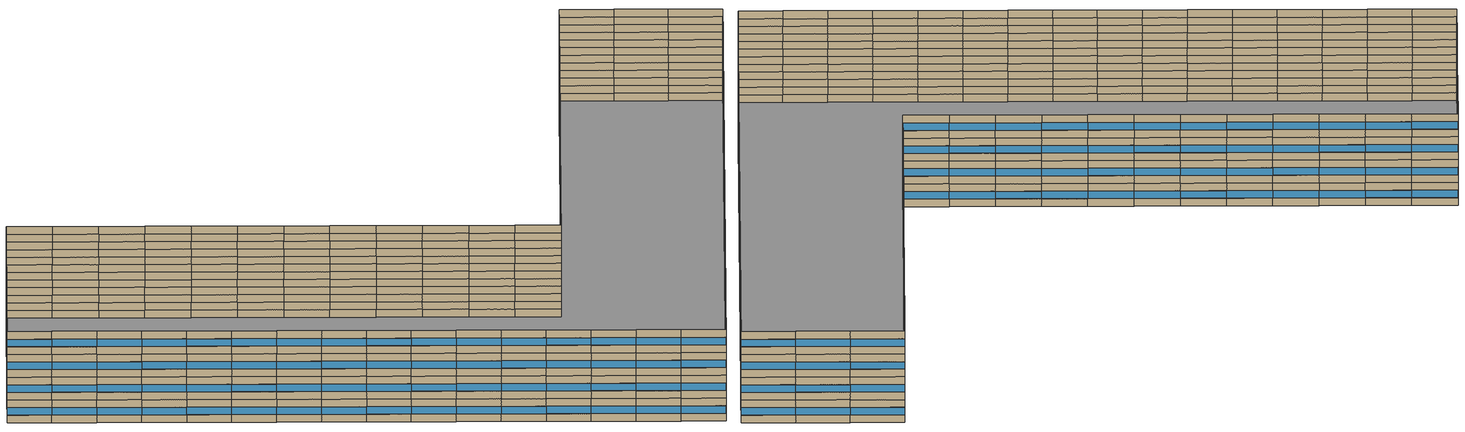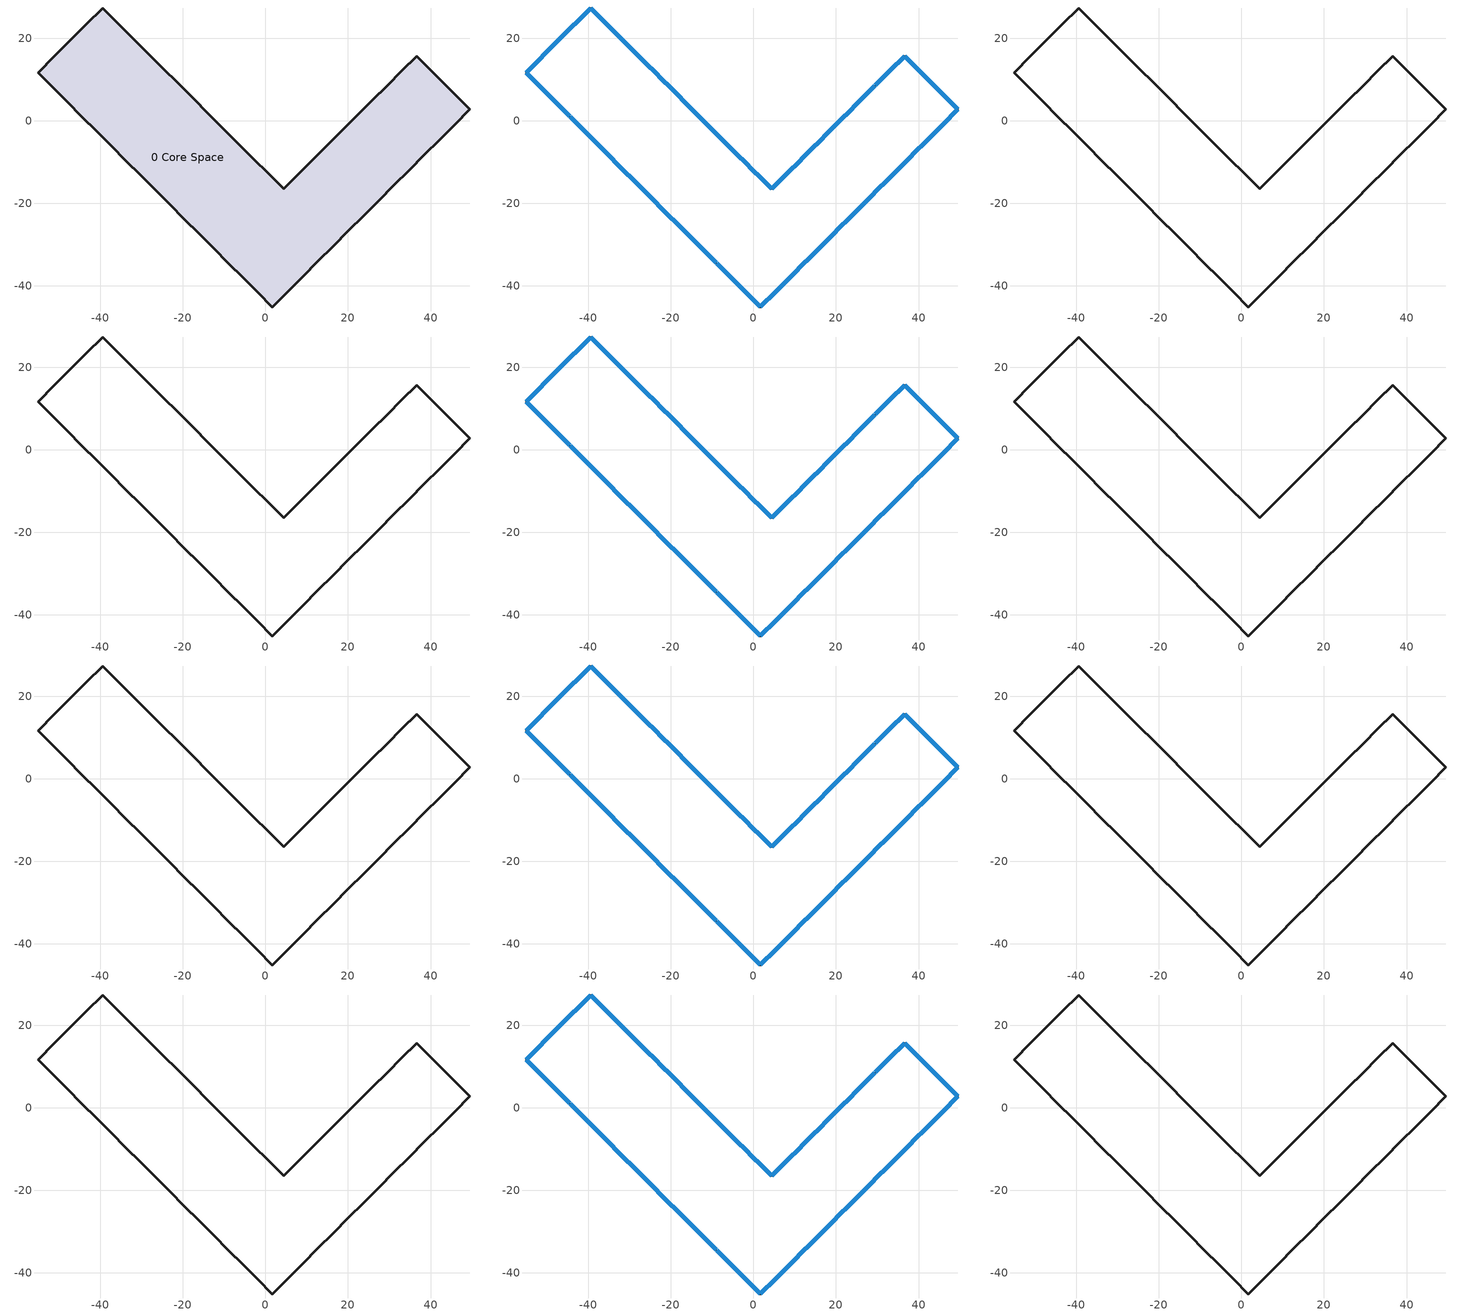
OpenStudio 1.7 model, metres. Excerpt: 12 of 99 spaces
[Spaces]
0 Core Space
 floor ground: -39.41,27.31 4.42,-16.51 36.62,15.69 49.55,2.76 1.7,-45.09 -55.06,11.67 z0
 wall outside: -51.14,15.58 -55.06,11.67 -51.51,8.12 -47.96,4.57 -44.41,1.03 -40.87,-2.52 -37.32,-6.07 -33.77,-9.62 -30.22,-13.16 -26.68,-16.71 -23.13,-20.26 -19.58,-23.81 -16.03,-27.35 -12.49,-30.9 -8.94,-34.45 -5.39,-38 -1.84,-41.54 1.7,-45.09 5.38,-41.41 9.06,-37.73 12.75,-34.05 16.43,-30.37 20.11,-26.69 23.79,-23.01 27.47,-19.33 31.15,-15.64 34.83,-11.96 38.51,-8.28 42.19,-4.6 45.87,-0.92 49.55,2.76 45.24,7.07 40.93,11.38 36.62,15.69 33.04,12.11 29.47,8.53 25.89,4.95 22.31,1.38 18.73,-2.2 15.15,-5.78 11.58,-9.36 8,-12.94 4.42,-16.51 0.77,-12.86 -2.89,-9.21 -6.54,-5.56 -10.19,-1.91 -13.84,1.75 -17.5,5.4 -21.15,9.05 -24.8,12.7 -28.45,16.36 -32.1,20.01 -35.76,23.66 -39.41,27.31 -43.32,23.4 -47.23,19.49 -51.14,15.58 z0:1
0 Core Space 1
 wall outside: -51.14,15.58 -55.06,11.67 -51.51,8.12 -47.96,4.57 -44.41,1.03 -40.87,-2.52 -37.32,-6.07 -33.77,-9.62 -30.22,-13.16 -26.68,-16.71 -23.13,-20.26 -19.58,-23.81 -16.03,-27.35 -12.49,-30.9 -8.94,-34.45 -5.39,-38 -1.84,-41.54 1.7,-45.09 5.38,-41.41 9.06,-37.73 12.75,-34.05 16.43,-30.37 20.11,-26.69 23.79,-23.01 27.47,-19.33 31.15,-15.64 34.83,-11.96 38.51,-8.28 42.19,-4.6 45.87,-0.92 49.55,2.76 45.24,7.07 40.93,11.38 36.62,15.69 33.04,12.11 29.47,8.53 25.89,4.95 22.31,1.38 18.73,-2.2 15.15,-5.78 11.58,-9.36 8,-12.94 4.42,-16.51 0.77,-12.86 -2.89,-9.21 -6.54,-5.56 -10.19,-1.91 -13.84,1.75 -17.5,5.4 -21.15,9.05 -24.8,12.7 -28.45,16.36 -32.1,20.01 -35.76,23.66 -39.41,27.31 -43.32,23.4 -47.23,19.49 -51.14,15.58 z1:1.99
 window: -47.25,19.47 -51.13,15.6 / -13.86,1.76 -17.48,5.38 / 20.12,-26.67 23.77,-23.02 / 31.17,-15.63 34.81,-11.98 / -12.47,-30.92 -8.96,-34.43 / 12.76,-34.03 16.41,-30.39 / -33.75,-9.63 -30.24,-13.15 / -10.21,-1.89 -13.82,1.73 / 0.75,-12.84 -2.87,-9.23 / -16.02,-27.37 -12.5,-30.88 / -8.92,-34.47 -5.41,-37.98 / -26.66,-16.73 -23.15,-20.24 / 15.14,-5.8 11.59,-9.34 / 11.56,-9.38 8.01,-12.92 / -21.17,9.07 -24.78,12.69 / 36.6,15.67 33.06,12.13 / -6.56,-5.54 -10.17,-1.92 / -40.85,-2.54 -37.34,-6.05 / 1.72,-45.07 5.37,-41.43 / 16.44,-30.35 20.09,-26.71 / 7.98,-12.95 4.44,-16.5 / 49.53,2.78 45.26,7.05 / 18.71,-2.22 15.17,-5.76 / 34.85,-11.95 38.49,-8.3 / 23.81,-22.99 27.45,-19.34 / 38.53,-8.27 42.17,-4.62 / -51.16,15.56 -55.04,11.69 / 25.87,4.94 22.33,1.39 / 5.4,-41.39 9.05,-37.75 / -23.11,-20.28 -19.6,-23.79 / -44.4,1.01 -40.88,-2.5 / -30.21,-13.18 -26.69,-16.69 / -55.04,11.65 -51.53,8.14 / 9.08,-37.71 12.73,-34.07 / 45.22,7.09 40.95,11.36 / 4.4,-16.5 0.78,-12.88 / 27.49,-19.31 31.13,-15.66 / 40.91,11.4 36.64,15.67 / 33.03,12.09 29.48,8.55 / -47.94,4.55 -44.43,1.04 / 45.89,-0.9 49.53,2.74 / 22.29,1.36 18.75,-2.18 / -19.56,-23.82 -16.05,-27.34 / 42.21,-4.58 45.85,-0.94 / -32.12,20.03 -35.74,23.64 / -35.77,23.68 -39.39,27.3 / 29.45,8.51 25.91,4.97 / -24.82,12.72 -28.43,16.34 / -51.49,8.1 -47.98,4.59 / -17.51,5.42 -21.13,9.03 / -39.43,27.3 -43.3,23.42 / -37.3,-6.09 -33.79,-9.6 / -43.34,23.38 -47.21,19.51 / -5.37,-38.01 -1.86,-41.53 / -1.83,-41.56 1.68,-45.07 / -28.47,16.37 -32.09,19.99 / -2.9,-9.19 -6.52,-5.58 z1.03:1.96
0 Core Space 2
 wall outside: -51.14,15.58 -55.06,11.67 -51.51,8.12 -47.96,4.57 -44.41,1.03 -40.87,-2.52 -37.32,-6.07 -33.77,-9.62 -30.22,-13.16 -26.68,-16.71 -23.13,-20.26 -19.58,-23.81 -16.03,-27.35 -12.49,-30.9 -8.94,-34.45 -5.39,-38 -1.84,-41.54 1.7,-45.09 5.38,-41.41 9.06,-37.73 12.75,-34.05 16.43,-30.37 20.11,-26.69 23.79,-23.01 27.47,-19.33 31.15,-15.64 34.83,-11.96 38.51,-8.28 42.19,-4.6 45.87,-0.92 49.55,2.76 45.24,7.07 40.93,11.38 36.62,15.69 33.04,12.11 29.47,8.53 25.89,4.95 22.31,1.38 18.73,-2.2 15.15,-5.78 11.58,-9.36 8,-12.94 4.42,-16.51 0.77,-12.86 -2.89,-9.21 -6.54,-5.56 -10.19,-1.91 -13.84,1.75 -17.5,5.4 -21.15,9.05 -24.8,12.7 -28.45,16.36 -32.1,20.01 -35.76,23.66 -39.41,27.31 -43.32,23.4 -47.23,19.49 -51.14,15.58 z2:3
1 Core Space
 wall outside: -51.14,15.58 -55.06,11.67 -51.51,8.12 -47.96,4.57 -44.41,1.03 -40.87,-2.52 -37.32,-6.07 -33.77,-9.62 -30.22,-13.16 -26.68,-16.71 -23.13,-20.26 -19.58,-23.81 -16.03,-27.35 -12.49,-30.9 -8.94,-34.45 -5.39,-38 -1.84,-41.54 1.7,-45.09 5.38,-41.41 9.06,-37.73 12.75,-34.05 16.43,-30.37 20.11,-26.69 23.79,-23.01 27.47,-19.33 31.15,-15.64 34.83,-11.96 38.51,-8.28 42.19,-4.6 45.87,-0.92 49.55,2.76 45.24,7.07 40.93,11.38 36.62,15.69 33.04,12.11 29.47,8.53 25.89,4.95 22.31,1.38 18.73,-2.2 15.15,-5.78 11.58,-9.36 8,-12.94 4.42,-16.51 0.77,-12.86 -2.89,-9.21 -6.54,-5.56 -10.19,-1.91 -13.84,1.75 -17.5,5.4 -21.15,9.05 -24.8,12.7 -28.45,16.36 -32.1,20.01 -35.76,23.66 -39.41,27.31 -43.32,23.4 -47.23,19.49 -51.14,15.58 z3:4
1 Core Space 1
 wall outside: -51.14,15.58 -55.06,11.67 -51.51,8.12 -47.96,4.57 -44.41,1.03 -40.87,-2.52 -37.32,-6.07 -33.77,-9.62 -30.22,-13.16 -26.68,-16.71 -23.13,-20.26 -19.58,-23.81 -16.03,-27.35 -12.49,-30.9 -8.94,-34.45 -5.39,-38 -1.84,-41.54 1.7,-45.09 5.38,-41.41 9.06,-37.73 12.75,-34.05 16.43,-30.37 20.11,-26.69 23.79,-23.01 27.47,-19.33 31.15,-15.64 34.83,-11.96 38.51,-8.28 42.19,-4.6 45.87,-0.92 49.55,2.76 45.24,7.07 40.93,11.38 36.62,15.69 33.04,12.11 29.47,8.53 25.89,4.95 22.31,1.38 18.73,-2.2 15.15,-5.78 11.58,-9.36 8,-12.94 4.42,-16.51 0.77,-12.86 -2.89,-9.21 -6.54,-5.56 -10.19,-1.91 -13.84,1.75 -17.5,5.4 -21.15,9.05 -24.8,12.7 -28.45,16.36 -32.1,20.01 -35.76,23.66 -39.41,27.31 -43.32,23.4 -47.23,19.49 -51.14,15.58 z4:5
 window: -55.04,11.65 -51.53,8.14 / 38.53,-8.27 42.17,-4.62 / -6.56,-5.54 -10.17,-1.92 / 23.81,-22.99 27.45,-19.34 / 42.21,-4.58 45.85,-0.94 / 25.87,4.94 22.33,1.39 / 5.4,-41.39 9.05,-37.75 / -47.25,19.47 -51.13,15.6 / -40.85,-2.54 -37.34,-6.05 / -16.02,-27.37 -12.5,-30.88 / -5.37,-38.01 -1.86,-41.53 / -24.82,12.72 -28.43,16.34 / 33.03,12.09 29.48,8.55 / 18.71,-2.22 15.17,-5.76 / -30.21,-13.18 -26.69,-16.69 / -47.94,4.55 -44.43,1.04 / 27.49,-19.31 31.13,-15.66 / -44.4,1.01 -40.88,-2.5 / -35.77,23.68 -39.39,27.3 / 7.98,-12.95 4.44,-16.5 / -8.92,-34.47 -5.41,-37.98 / -26.66,-16.73 -23.15,-20.24 / 0.75,-12.84 -2.87,-9.23 / -19.56,-23.82 -16.05,-27.34 / 45.22,7.09 40.95,11.36 / -10.21,-1.89 -13.82,1.73 / -39.43,27.3 -43.3,23.42 / -12.47,-30.92 -8.96,-34.43 / 45.89,-0.9 49.53,2.74 / -37.3,-6.09 -33.79,-9.6 / -1.83,-41.56 1.68,-45.07 / 20.12,-26.67 23.77,-23.02 / 36.6,15.67 33.06,12.13 / -21.17,9.07 -24.78,12.69 / -28.47,16.37 -32.09,19.99 / 34.85,-11.95 38.49,-8.3 / 16.44,-30.35 20.09,-26.71 / -51.49,8.1 -47.98,4.59 / 22.29,1.36 18.75,-2.18 / -23.11,-20.28 -19.6,-23.79 / 15.14,-5.8 11.59,-9.34 / -2.9,-9.19 -6.52,-5.58 / 40.91,11.4 36.64,15.67 / 11.56,-9.38 8.01,-12.92 / -51.16,15.56 -55.04,11.69 / 49.53,2.78 45.26,7.05 / 31.17,-15.63 34.81,-11.98 / -32.12,20.03 -35.74,23.64 / -17.51,5.42 -21.13,9.03 / 1.72,-45.07 5.37,-41.43 / 4.4,-16.5 0.78,-12.88 / -43.34,23.38 -47.21,19.51 / -13.86,1.76 -17.48,5.38 / 9.08,-37.71 12.73,-34.07 / -33.75,-9.63 -30.24,-13.15 / 12.76,-34.03 16.41,-30.39 / 29.45,8.51 25.91,4.97 z4.03:4.96
1 Core Space 2
 wall outside: -51.14,15.58 -55.06,11.67 -51.51,8.12 -47.96,4.57 -44.41,1.03 -40.87,-2.52 -37.32,-6.07 -33.77,-9.62 -30.22,-13.16 -26.68,-16.71 -23.13,-20.26 -19.58,-23.81 -16.03,-27.35 -12.49,-30.9 -8.94,-34.45 -5.39,-38 -1.84,-41.54 1.7,-45.09 5.38,-41.41 9.06,-37.73 12.75,-34.05 16.43,-30.37 20.11,-26.69 23.79,-23.01 27.47,-19.33 31.15,-15.64 34.83,-11.96 38.51,-8.28 42.19,-4.6 45.87,-0.92 49.55,2.76 45.24,7.07 40.93,11.38 36.62,15.69 33.04,12.11 29.47,8.53 25.89,4.95 22.31,1.38 18.73,-2.2 15.15,-5.78 11.58,-9.36 8,-12.94 4.42,-16.51 0.77,-12.86 -2.89,-9.21 -6.54,-5.56 -10.19,-1.91 -13.84,1.75 -17.5,5.4 -21.15,9.05 -24.8,12.7 -28.45,16.36 -32.1,20.01 -35.76,23.66 -39.41,27.31 -43.32,23.4 -47.23,19.49 -51.14,15.58 z5:6
2 Core Space
 wall outside: -51.14,15.58 -55.06,11.67 -51.51,8.12 -47.96,4.57 -44.41,1.03 -40.87,-2.52 -37.32,-6.07 -33.77,-9.62 -30.22,-13.16 -26.68,-16.71 -23.13,-20.26 -19.58,-23.81 -16.03,-27.35 -12.49,-30.9 -8.94,-34.45 -5.39,-38 -1.84,-41.54 1.7,-45.09 5.38,-41.41 9.06,-37.73 12.75,-34.05 16.43,-30.37 20.11,-26.69 23.79,-23.01 27.47,-19.33 31.15,-15.64 34.83,-11.96 38.51,-8.28 42.19,-4.6 45.87,-0.92 49.55,2.76 45.24,7.07 40.93,11.38 36.62,15.69 33.04,12.11 29.47,8.53 25.89,4.95 22.31,1.38 18.73,-2.2 15.15,-5.78 11.58,-9.36 8,-12.94 4.42,-16.51 0.77,-12.86 -2.89,-9.21 -6.54,-5.56 -10.19,-1.91 -13.84,1.75 -17.5,5.4 -21.15,9.05 -24.8,12.7 -28.45,16.36 -32.1,20.01 -35.76,23.66 -39.41,27.31 -43.32,23.4 -47.23,19.49 -51.14,15.58 z6:7
2 Core Space 1
 wall outside: -51.14,15.58 -55.06,11.67 -51.51,8.12 -47.96,4.57 -44.41,1.03 -40.87,-2.52 -37.32,-6.07 -33.77,-9.62 -30.22,-13.16 -26.68,-16.71 -23.13,-20.26 -19.58,-23.81 -16.03,-27.35 -12.49,-30.9 -8.94,-34.45 -5.39,-38 -1.84,-41.54 1.7,-45.09 5.38,-41.41 9.06,-37.73 12.75,-34.05 16.43,-30.37 20.11,-26.69 23.79,-23.01 27.47,-19.33 31.15,-15.64 34.83,-11.96 38.51,-8.28 42.19,-4.6 45.87,-0.92 49.55,2.76 45.24,7.07 40.93,11.38 36.62,15.69 33.04,12.11 29.47,8.53 25.89,4.95 22.31,1.38 18.73,-2.2 15.15,-5.78 11.58,-9.36 8,-12.94 4.42,-16.51 0.77,-12.86 -2.89,-9.21 -6.54,-5.56 -10.19,-1.91 -13.84,1.75 -17.5,5.4 -21.15,9.05 -24.8,12.7 -28.45,16.36 -32.1,20.01 -35.76,23.66 -39.41,27.31 -43.32,23.4 -47.23,19.49 -51.14,15.58 z7:8
 window: -23.11,-20.28 -19.6,-23.79 / 49.53,2.78 45.26,7.05 / -2.9,-9.19 -6.52,-5.58 / -8.92,-34.47 -5.41,-37.98 / -6.56,-5.54 -10.17,-1.92 / -16.02,-27.37 -12.5,-30.88 / 40.91,11.4 36.64,15.67 / 5.4,-41.39 9.05,-37.75 / -32.12,20.03 -35.74,23.64 / 7.98,-12.95 4.44,-16.5 / -55.04,11.65 -51.53,8.14 / 23.81,-22.99 27.45,-19.34 / 45.22,7.09 40.95,11.36 / -19.56,-23.82 -16.05,-27.34 / -17.51,5.42 -21.13,9.03 / -12.47,-30.92 -8.96,-34.43 / 36.6,15.67 33.06,12.13 / -1.83,-41.56 1.68,-45.07 / 1.72,-45.07 5.37,-41.43 / 45.89,-0.9 49.53,2.74 / -33.75,-9.63 -30.24,-13.15 / 20.12,-26.67 23.77,-23.02 / -24.82,12.72 -28.43,16.34 / -44.4,1.01 -40.88,-2.5 / 33.03,12.09 29.48,8.55 / 29.45,8.51 25.91,4.97 / -21.17,9.07 -24.78,12.69 / -51.49,8.1 -47.98,4.59 / -26.66,-16.73 -23.15,-20.24 / 15.14,-5.8 11.59,-9.34 / -13.86,1.76 -17.48,5.38 / 34.85,-11.95 38.49,-8.3 / 18.71,-2.22 15.17,-5.76 / -47.25,19.47 -51.13,15.6 / -39.43,27.3 -43.3,23.42 / 31.17,-15.63 34.81,-11.98 / -40.85,-2.54 -37.34,-6.05 / -51.16,15.56 -55.04,11.69 / 42.21,-4.58 45.85,-0.94 / 25.87,4.94 22.33,1.39 / 12.76,-34.03 16.41,-30.39 / -43.34,23.38 -47.21,19.51 / -37.3,-6.09 -33.79,-9.6 / -47.94,4.55 -44.43,1.04 / -10.21,-1.89 -13.82,1.73 / 27.49,-19.31 31.13,-15.66 / 16.44,-30.35 20.09,-26.71 / 38.53,-8.27 42.17,-4.62 / 4.4,-16.5 0.78,-12.88 / 9.08,-37.71 12.73,-34.07 / -28.47,16.37 -32.09,19.99 / -35.77,23.68 -39.39,27.3 / -30.21,-13.18 -26.69,-16.69 / 11.56,-9.38 8.01,-12.92 / 0.75,-12.84 -2.87,-9.23 / -5.37,-38.01 -1.86,-41.53 / 22.29,1.36 18.75,-2.18 z7.03:7.96
2 Core Space 2
 wall outside: -51.14,15.58 -55.06,11.67 -51.51,8.12 -47.96,4.57 -44.41,1.03 -40.87,-2.52 -37.32,-6.07 -33.77,-9.62 -30.22,-13.16 -26.68,-16.71 -23.13,-20.26 -19.58,-23.81 -16.03,-27.35 -12.49,-30.9 -8.94,-34.45 -5.39,-38 -1.84,-41.54 1.7,-45.09 5.38,-41.41 9.06,-37.73 12.75,-34.05 16.43,-30.37 20.11,-26.69 23.79,-23.01 27.47,-19.33 31.15,-15.64 34.83,-11.96 38.51,-8.28 42.19,-4.6 45.87,-0.92 49.55,2.76 45.24,7.07 40.93,11.38 36.62,15.69 33.04,12.11 29.47,8.53 25.89,4.95 22.31,1.38 18.73,-2.2 15.15,-5.78 11.58,-9.36 8,-12.94 4.42,-16.51 0.77,-12.86 -2.89,-9.21 -6.54,-5.56 -10.19,-1.91 -13.84,1.75 -17.5,5.4 -21.15,9.05 -24.8,12.7 -28.45,16.36 -32.1,20.01 -35.76,23.66 -39.41,27.31 -43.32,23.4 -47.23,19.49 -51.14,15.58 z8:9
3 Core Space
 wall outside: -51.14,15.58 -55.06,11.67 -51.51,8.12 -47.96,4.57 -44.41,1.03 -40.87,-2.52 -37.32,-6.07 -33.77,-9.62 -30.22,-13.16 -26.68,-16.71 -23.13,-20.26 -19.58,-23.81 -16.03,-27.35 -12.49,-30.9 -8.94,-34.45 -5.39,-38 -1.84,-41.54 1.7,-45.09 5.38,-41.41 9.06,-37.73 12.75,-34.05 16.43,-30.37 20.11,-26.69 23.79,-23.01 27.47,-19.33 31.15,-15.64 34.83,-11.96 38.51,-8.28 42.19,-4.6 45.87,-0.92 49.55,2.76 45.24,7.07 40.93,11.38 36.62,15.69 33.04,12.11 29.47,8.53 25.89,4.95 22.31,1.38 18.73,-2.2 15.15,-5.78 11.58,-9.36 8,-12.94 4.42,-16.51 0.77,-12.86 -2.89,-9.21 -6.54,-5.56 -10.19,-1.91 -13.84,1.75 -17.5,5.4 -21.15,9.05 -24.8,12.7 -28.45,16.36 -32.1,20.01 -35.76,23.66 -39.41,27.31 -43.32,23.4 -47.23,19.49 -51.14,15.58 z9:10
3 Core Space 1
 wall outside: -51.14,15.58 -55.06,11.67 -51.51,8.12 -47.96,4.57 -44.41,1.03 -40.87,-2.52 -37.32,-6.07 -33.77,-9.62 -30.22,-13.16 -26.68,-16.71 -23.13,-20.26 -19.58,-23.81 -16.03,-27.35 -12.49,-30.9 -8.94,-34.45 -5.39,-38 -1.84,-41.54 1.7,-45.09 5.38,-41.41 9.06,-37.73 12.75,-34.05 16.43,-30.37 20.11,-26.69 23.79,-23.01 27.47,-19.33 31.15,-15.64 34.83,-11.96 38.51,-8.28 42.19,-4.6 45.87,-0.92 49.55,2.76 45.24,7.07 40.93,11.38 36.62,15.69 33.04,12.11 29.47,8.53 25.89,4.95 22.31,1.38 18.73,-2.2 15.15,-5.78 11.58,-9.36 8,-12.94 4.42,-16.51 0.77,-12.86 -2.89,-9.21 -6.54,-5.56 -10.19,-1.91 -13.84,1.75 -17.5,5.4 -21.15,9.05 -24.8,12.7 -28.45,16.36 -32.1,20.01 -35.76,23.66 -39.41,27.31 -43.32,23.4 -47.23,19.49 -51.14,15.58 z10.01:11
 window: 9.08,-37.71 12.73,-34.07 / 27.49,-19.31 31.13,-15.66 / 42.21,-4.58 45.85,-0.94 / 31.17,-15.63 34.81,-11.98 / 22.29,1.36 18.75,-2.18 / -8.92,-34.47 -5.41,-37.98 / 18.71,-2.22 15.17,-5.76 / 16.44,-30.35 20.09,-26.71 / 34.85,-11.95 38.49,-8.3 / 36.6,15.67 33.06,12.13 / -30.21,-13.18 -26.69,-16.69 / -19.56,-23.82 -16.05,-27.34 / 23.81,-22.99 27.45,-19.34 / 33.03,12.09 29.48,8.55 / -39.43,27.3 -43.3,23.42 / 20.12,-26.67 23.77,-23.02 / -5.37,-38.01 -1.86,-41.53 / -16.02,-27.37 -12.5,-30.88 / 49.53,2.78 45.26,7.05 / -32.12,20.03 -35.74,23.64 / -2.9,-9.19 -6.52,-5.58 / -28.47,16.37 -32.09,19.99 / -1.83,-41.56 1.68,-45.07 / 1.72,-45.07 5.37,-41.43 / 45.89,-0.9 49.53,2.74 / -26.66,-16.73 -23.15,-20.24 / -43.34,23.38 -47.21,19.51 / 4.4,-16.5 0.78,-12.88 / -37.3,-6.09 -33.79,-9.6 / -44.4,1.01 -40.88,-2.5 / -17.51,5.42 -21.13,9.03 / -33.75,-9.63 -30.24,-13.15 / -23.11,-20.28 -19.6,-23.79 / -13.86,1.76 -17.48,5.38 / 25.87,4.94 22.33,1.39 / 11.56,-9.38 8.01,-12.92 / 38.53,-8.27 42.17,-4.62 / -12.47,-30.92 -8.96,-34.43 / -47.94,4.55 -44.43,1.04 / 12.76,-34.03 16.41,-30.39 / -51.16,15.56 -55.04,11.69 / 0.75,-12.84 -2.87,-9.23 / -21.17,9.07 -24.78,12.69 / 45.22,7.09 40.95,11.36 / -40.85,-2.54 -37.34,-6.05 / -51.49,8.1 -47.98,4.59 / -24.82,12.72 -28.43,16.34 / -6.56,-5.54 -10.17,-1.92 / -35.77,23.68 -39.39,27.3 / -55.04,11.65 -51.53,8.14 / -47.25,19.47 -51.13,15.6 / -10.21,-1.89 -13.82,1.73 / 5.4,-41.39 9.05,-37.75 / 29.45,8.51 25.91,4.97 / 7.98,-12.95 4.44,-16.5 / 40.91,11.4 36.64,15.67 / 15.14,-5.8 11.59,-9.34 z10.03:10.96
3 Core Space 2
 wall outside: -51.14,15.58 -55.06,11.67 -51.51,8.12 -47.96,4.57 -44.41,1.03 -40.87,-2.52 -37.32,-6.07 -33.77,-9.62 -30.22,-13.16 -26.68,-16.71 -23.13,-20.26 -19.58,-23.81 -16.03,-27.35 -12.49,-30.9 -8.94,-34.45 -5.39,-38 -1.84,-41.54 1.7,-45.09 5.38,-41.41 9.06,-37.73 12.75,-34.05 16.43,-30.37 20.11,-26.69 23.79,-23.01 27.47,-19.33 31.15,-15.64 34.83,-11.96 38.51,-8.28 42.19,-4.6 45.87,-0.92 49.55,2.76 45.24,7.07 40.93,11.38 36.62,15.69 33.04,12.11 29.47,8.53 25.89,4.95 22.31,1.38 18.73,-2.2 15.15,-5.78 11.58,-9.36 8,-12.94 4.42,-16.51 0.77,-12.86 -2.89,-9.21 -6.54,-5.56 -10.19,-1.91 -13.84,1.75 -17.5,5.4 -21.15,9.05 -24.8,12.7 -28.45,16.36 -32.1,20.01 -35.76,23.66 -39.41,27.31 -43.32,23.4 -47.23,19.49 -51.14,15.58 z10.99:12
[Building]
Building 1: North Axis {deg}=0; Default Construction Set=MyConsturction
[Construction]
ASHRAE 90.1-2004 ExtWall Mass ClimateZone 6: 1IN Stucco, 8IN CONCRETE HW RefBldg, Mass NonRes Wall Insulation-1.69, 1/2IN Gypsum
Interior Window: Clear 3mm
Interior Partition: G05 25mm wood
Exterior Door: F08 Metal surface, I01 25mm insulation board
ASHRAE 90.1-2004 ExtWindow ClimateZone 4-6: Fixed Window 3.24/0.39/0.31
[Material] Thermal Absorptance=0.9
Name | Roughness | Thickness {m} | Conductivity {W/m-K} | Density {kg/m3} | Specific Heat {J/kg-K} | Solar Absorptance | Visible Absorptance
1IN Stucco | Smooth | 0.0253 | 0.6918 | 1858 | 837 | 0.92 | 0.92
8IN CONCRETE HW RefBldg | Rough | 0.2032 | 1.311 | 2240 | 836.8 | 0.7 | 0.7
Mass NonRes Wall Insulation-1.69 | MediumRough | 0.0623673 | 0.049 | 265 | 836.8 | 0.7 | 0.7
1/2IN Gypsum | Smooth | 0.0127 | 0.16 | 784.9 | 830 | 0.4 | 0.4
G05 25mm wood | MediumSmooth | 0.0254 | 0.15 | 608 | 1630 | 0.5 | 0.5
F08 Metal surface | Smooth | 0.0008 | 45.28 | 7824 | 500 | 0.7 | 0.7
I01 25mm insulation board | MediumRough | 0.0254 | 0.03 | 43 | 1210 | 0.6 | 0.6
[WindowMaterial:SimpleGlazingSystem]
Fixed Window 3.24/0.39/0.31: U-Factor {W/m2-K}=3.23646; Solar Heat Gain Coefficient=0.39; Visible Transmittance=0.31
[WindowMaterial:Glazing]
Clear 3mm: Optical Data Type=SpectralAverage; Thickness {m}=0.003; Solar Transmittance at Normal Incidence=0.837; Front Side Solar Reflectance at Normal Incidence=0.075; Back Side Solar Reflectance at Normal Incidence=0; Visible Transmittance at Normal Incidence=0.898; Front Side Visible Reflectance at Normal Incidence=0.081; Back Side Visible Reflectance at Normal Incidence=0; Infrared Transmittance at Normal Incidence=0; Front Side Infrared Hemispherical Emissivity=0.84; Back Side Infrared Hemispherical Emissivity=0.84; Conductivity {W/m-K}=0.9; Dirt Correction Factor for Solar and Visible Transmittance=1; Solar Diffusing=No
[DefaultConstructionSet]
MyConsturction: Default Exterior Surface Constructions=Default Surface Constructions 1; Default Interior Surface Constructions=Default Surface Constructions 1; Default Ground Contact Surface Constructions=Default Surface Constructions 1; Default Exterior SubSurface Constructions=Default Sub Surface Constructions 1; Default Interior SubSurface Constructions=Default Sub Surface Constructions 1; Interior Partition Construction=Interior Partition
[DefaultSurfaceConstructions]
Default Surface Constructions 1: Floor Construction=ASHRAE 90.1-2004 ExtWall Mass ClimateZone 6; Wall Construction=ASHRAE 90.1-2004 ExtWall Mass ClimateZone 6; Roof Ceiling Construction=ASHRAE 90.1-2004 ExtWall Mass ClimateZone 6
[DefaultSubSurfaceConstructions]
Default Sub Surface Constructions 1: Fixed Window Construction=ASHRAE 90.1-2004 ExtWindow ClimateZone 4-6; Operable Window Construction=ASHRAE 90.1-2004 ExtWindow ClimateZone 4-6; Door Construction=Exterior Door; Glass Door Construction=ASHRAE 90.1-2004 ExtWindow ClimateZone 4-6; Skylight Construction=ASHRAE 90.1-2004 ExtWindow ClimateZone 4-6; Tubular Daylight Dome Construction=Interior Window; Tubular Daylight Diffuser Construction=Interior Window
[BuildingStory]
Name | Nominal Z Coordinate {m} | Nominal Floor to Floor Height {m}
Story 1 | 0 | 1.005
Story 2 | 1.005 | 0.99
Story 3 | 1.995 | 1.005
Story 4 | 3 | 1.005
Story 5 | 4.005 | 0.99
Story 6 | 4.995 | 1.005
Story 7 | 6 | 1.005
Story 8 | 7.005 | 0.99
Story 9 | 7.995 | 1.005
Story 10 | 9 | 1.005
Story 11 | 10.005 | 0.99
Story 12 | 10.995 | 1.005
[Space]
Name | Building Story | Thermal Zone
0 Core Space | Story 1 | Thermal Zone 12
0 Core Space 1 | Story 2 | Thermal Zone 11
0 Core Space 2 | Story 3 | Thermal Zone 2
1 Core Space | Story 4 | Thermal Zone 1
1 Core Space 1 | Story 5 | Thermal Zone 8
1 Core Space 2 | Story 6 | Thermal Zone 9
2 Core Space | Story 7 | Thermal Zone 6
2 Core Space 1 | Story 8 | Thermal Zone 7
2 Core Space 2 | Story 9 | Thermal Zone 5
3 Core Space | Story 10 | Thermal Zone 4
3 Core Space 1 | Story 11 | Thermal Zone 3
3 Core Space 2 | Story 12 | Thermal Zone 10
[ThermalZone] Use Ideal Air Loads=No
Thermal Zone 1; Thermal Zone 2; Thermal Zone 3; Thermal Zone 4; Thermal Zone 5; Thermal Zone 6; Thermal Zone 7; Thermal Zone 8; Thermal Zone 9; Thermal Zone 10; Thermal Zone 11; Thermal Zone 12
[Sizing:Zone] Zone Cooling Design Supply Air Temperature {C}=14; Zone Heating Design Supply Air Temperature {C}=40; Zone Cooling Design Supply Air Humidity Ratio {kg-H2O/kg-air}=0.0085; Zone Heating Design Supply Air Humidity Ratio {kg-H2O/kg-air}=0.008; Cooling Design Air Flow Method=DesignDay; Heating Design Air Flow Method=DesignDay
Thermal Zone 1; Thermal Zone 2; Thermal Zone 3; Thermal Zone 4; Thermal Zone 5; Thermal Zone 6; Thermal Zone 7; Thermal Zone 8; Thermal Zone 9; Thermal Zone 10; Thermal Zone 11; Thermal Zone 12; Thermal Zone 13; Thermal Zone 14; Thermal Zone 15; Thermal Zone 16; Thermal Zone 17; Thermal Zone 18; Thermal Zone 19; Thermal Zone 20; Thermal Zone 21; Thermal Zone 22; Thermal Zone 23; Thermal Zone 24; Thermal Zone 25; Thermal Zone 26; Thermal Zone 27; Thermal Zone 28; Thermal Zone 29; Thermal Zone 30; Thermal Zone 31; Thermal Zone 32; Thermal Zone 33; Thermal Zone 34; Thermal Zone 35; Thermal Zone 36; Thermal Zone 37; Thermal Zone 38; Thermal Zone 39; Thermal Zone 40; Thermal Zone 41; Thermal Zone 42; Thermal Zone 43; Thermal Zone 44; Thermal Zone 45; Thermal Zone 46; Thermal Zone 47; Thermal Zone 48; Thermal Zone 49; Thermal Zone 50; Thermal Zone 51; Thermal Zone 52; Thermal Zone 53; Thermal Zone 54; Thermal Zone 55; Thermal Zone 56; Thermal Zone 57; Thermal Zone 58; Thermal Zone 59; Thermal Zone 60; Thermal Zone 61; Thermal Zone 62; Thermal Zone 63; Thermal Zone 64; Thermal Zone 65; Thermal Zone 66; Thermal Zone 67; Thermal Zone 68; Thermal Zone 69; Thermal Zone 70; Thermal Zone 71; Thermal Zone 72; Thermal Zone 73; Thermal Zone 74; Thermal Zone 75; Thermal Zone 76; Thermal Zone 77; Thermal Zone 78; Thermal Zone 79; Thermal Zone 80; Thermal Zone 81; Thermal Zone 82; Thermal Zone 83; Thermal Zone 84; Thermal Zone 85; Thermal Zone 86; Thermal Zone 87; Thermal Zone 88; Thermal Zone 89; Thermal Zone 90; Thermal Zone 91; Thermal Zone 92; Thermal Zone 93; Thermal Zone 94; Thermal Zone 95; Thermal Zone 96; Thermal Zone 97; Thermal Zone 98; Thermal Zone 99
